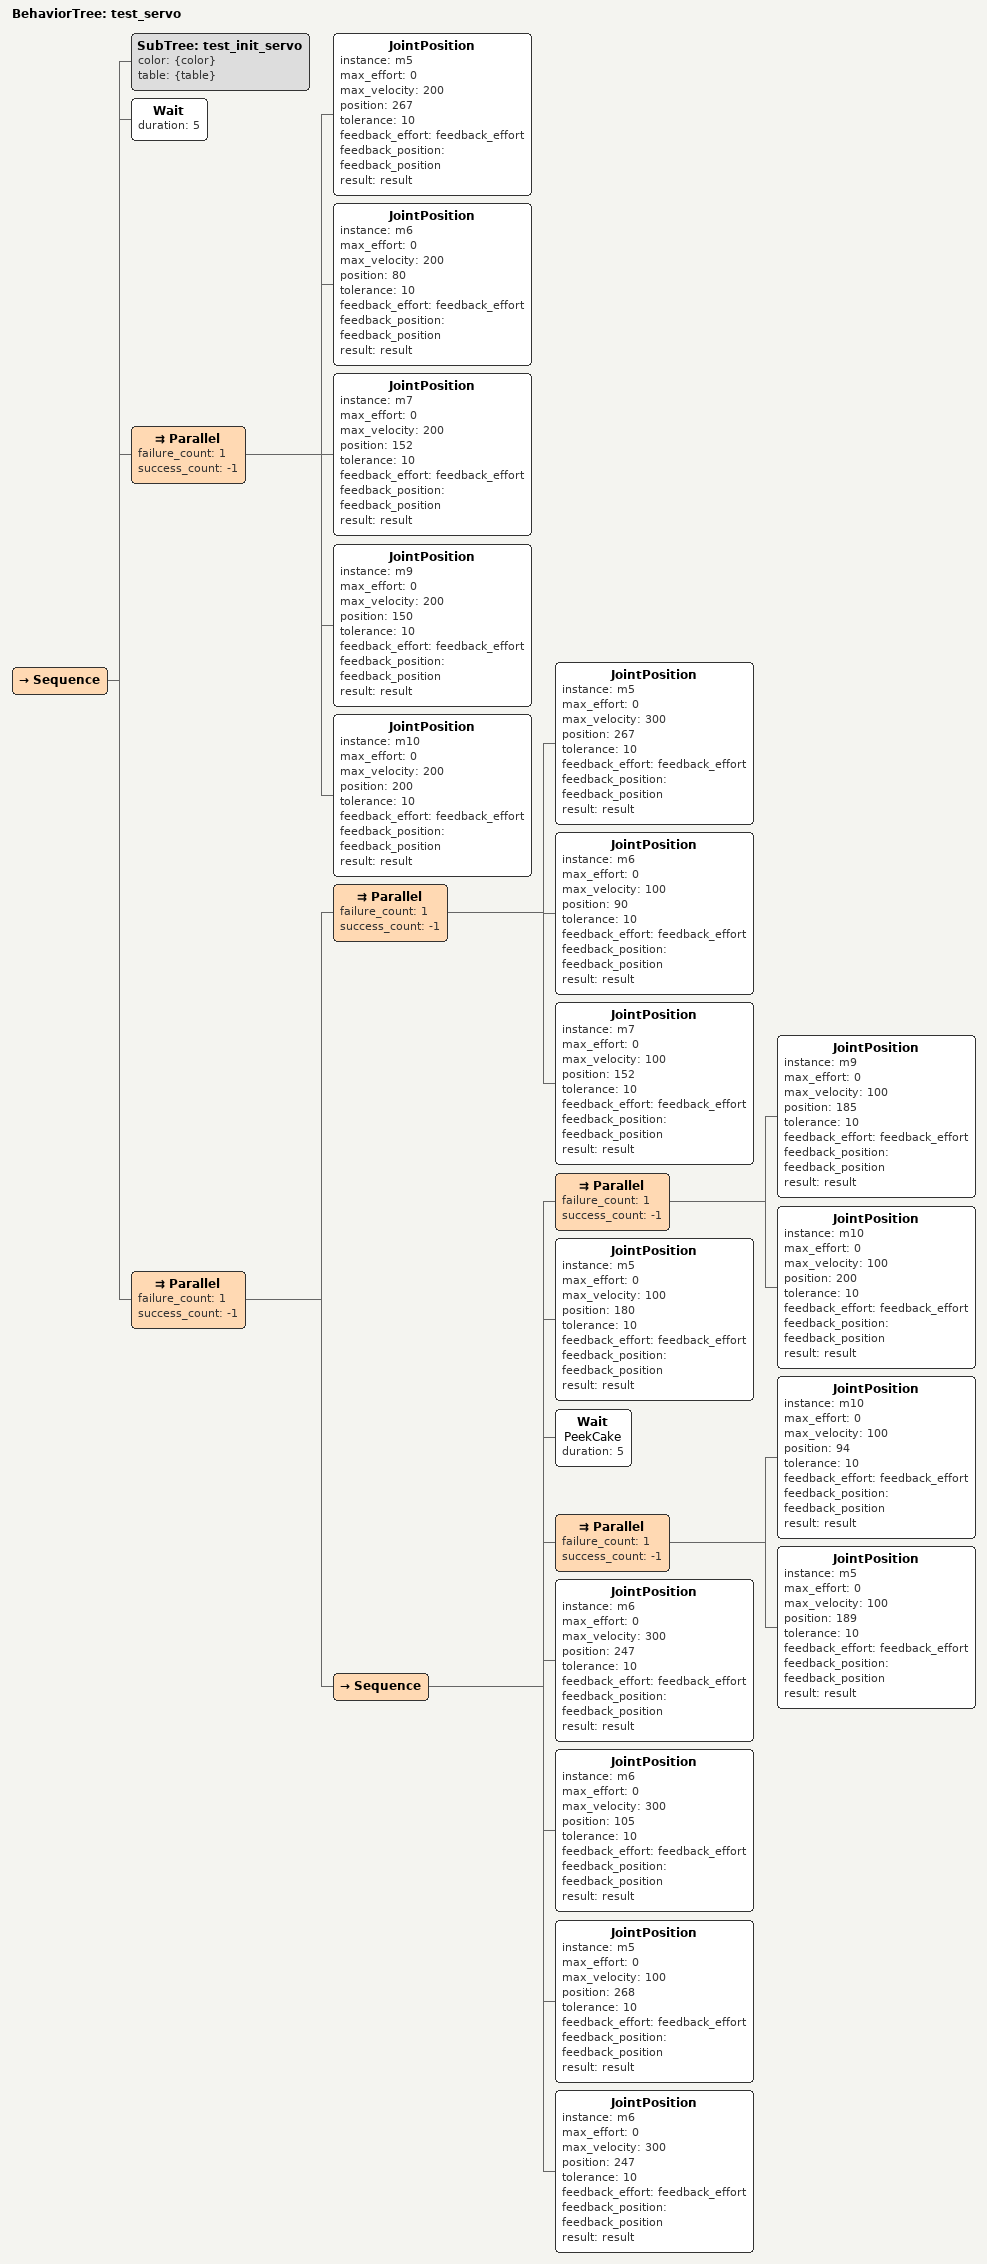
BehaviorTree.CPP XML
<?xml version="1.0" encoding="UTF-8"?>
<root BTCPP_format="4">
  <BehaviorTree ID="test_servo">
    <Sequence>
      <SubTree ID="test_init_servo"
               color="{color}"
               table="{table}"/>
      <Wait duration="5"/>
      <Parallel failure_count="1"
                success_count="-1">
        <JointPosition instance="m5"
                       max_effort="0"
                       max_velocity="200"
                       position="267"
                       tolerance="10"
                       feedback_effort="feedback_effort"
                       feedback_position="feedback_position"
                       result="result"/>
        <JointPosition instance="m6"
                       max_effort="0"
                       max_velocity="200"
                       position="80"
                       tolerance="10"
                       feedback_effort="feedback_effort"
                       feedback_position="feedback_position"
                       result="result"/>
        <JointPosition instance="m7"
                       max_effort="0"
                       max_velocity="200"
                       position="152"
                       tolerance="10"
                       feedback_effort="feedback_effort"
                       feedback_position="feedback_position"
                       result="result"/>
        <JointPosition instance="m9"
                       max_effort="0"
                       max_velocity="200"
                       position="150"
                       tolerance="10"
                       feedback_effort="feedback_effort"
                       feedback_position="feedback_position"
                       result="result"/>
        <JointPosition instance="m10"
                       max_effort="0"
                       max_velocity="200"
                       position="200"
                       tolerance="10"
                       feedback_effort="feedback_effort"
                       feedback_position="feedback_position"
                       result="result"/>
      </Parallel>
      <Parallel failure_count="1"
                success_count="-1">
        <Parallel failure_count="1"
                  success_count="-1">
          <JointPosition instance="m5"
                         max_effort="0"
                         max_velocity="300"
                         position="267"
                         tolerance="10"
                         feedback_effort="feedback_effort"
                         feedback_position="feedback_position"
                         result="result"/>
          <JointPosition instance="m6"
                         max_effort="0"
                         max_velocity="100"
                         position="90"
                         tolerance="10"
                         feedback_effort="feedback_effort"
                         feedback_position="feedback_position"
                         result="result"/>
          <JointPosition instance="m7"
                         max_effort="0"
                         max_velocity="100"
                         position="152"
                         tolerance="10"
                         feedback_effort="feedback_effort"
                         feedback_position="feedback_position"
                         result="result"/>
        </Parallel>
        <Sequence>
          <Parallel failure_count="1"
                    success_count="-1">
            <JointPosition instance="m9"
                           max_effort="0"
                           max_velocity="100"
                           position="185"
                           tolerance="10"
                           feedback_effort="feedback_effort"
                           feedback_position="feedback_position"
                           result="result"/>
            <JointPosition instance="m10"
                           max_effort="0"
                           max_velocity="100"
                           position="200"
                           tolerance="10"
                           feedback_effort="feedback_effort"
                           feedback_position="feedback_position"
                           result="result"/>
          </Parallel>
          <JointPosition instance="m5"
                         max_effort="0"
                         max_velocity="100"
                         position="180"
                         tolerance="10"
                         feedback_effort="feedback_effort"
                         feedback_position="feedback_position"
                         result="result"/>
          <Wait name="PeekCake"
                duration="5"/>
          <Parallel failure_count="1"
                    success_count="-1">
            <JointPosition instance="m10"
                           max_effort="0"
                           max_velocity="100"
                           position="94"
                           tolerance="10"
                           feedback_effort="feedback_effort"
                           feedback_position="feedback_position"
                           result="result"/>
            <JointPosition instance="m5"
                           max_effort="0"
                           max_velocity="100"
                           position="189"
                           tolerance="10"
                           feedback_effort="feedback_effort"
                           feedback_position="feedback_position"
                           result="result"/>
          </Parallel>
          <JointPosition instance="m6"
                         max_effort="0"
                         max_velocity="300"
                         position="247"
                         tolerance="10"
                         feedback_effort="feedback_effort"
                         feedback_position="feedback_position"
                         result="result"/>
          <JointPosition instance="m6"
                         max_effort="0"
                         max_velocity="300"
                         position="105"
                         tolerance="10"
                         feedback_effort="feedback_effort"
                         feedback_position="feedback_position"
                         result="result"/>
          <JointPosition instance="m5"
                         max_effort="0"
                         max_velocity="100"
                         position="268"
                         tolerance="10"
                         feedback_effort="feedback_effort"
                         feedback_position="feedback_position"
                         result="result"/>
          <JointPosition instance="m6"
                         max_effort="0"
                         max_velocity="300"
                         position="247"
                         tolerance="10"
                         feedback_effort="feedback_effort"
                         feedback_position="feedback_position"
                         result="result"/>
        </Sequence>
      </Parallel>
    </Sequence>
  </BehaviorTree>

</root>
